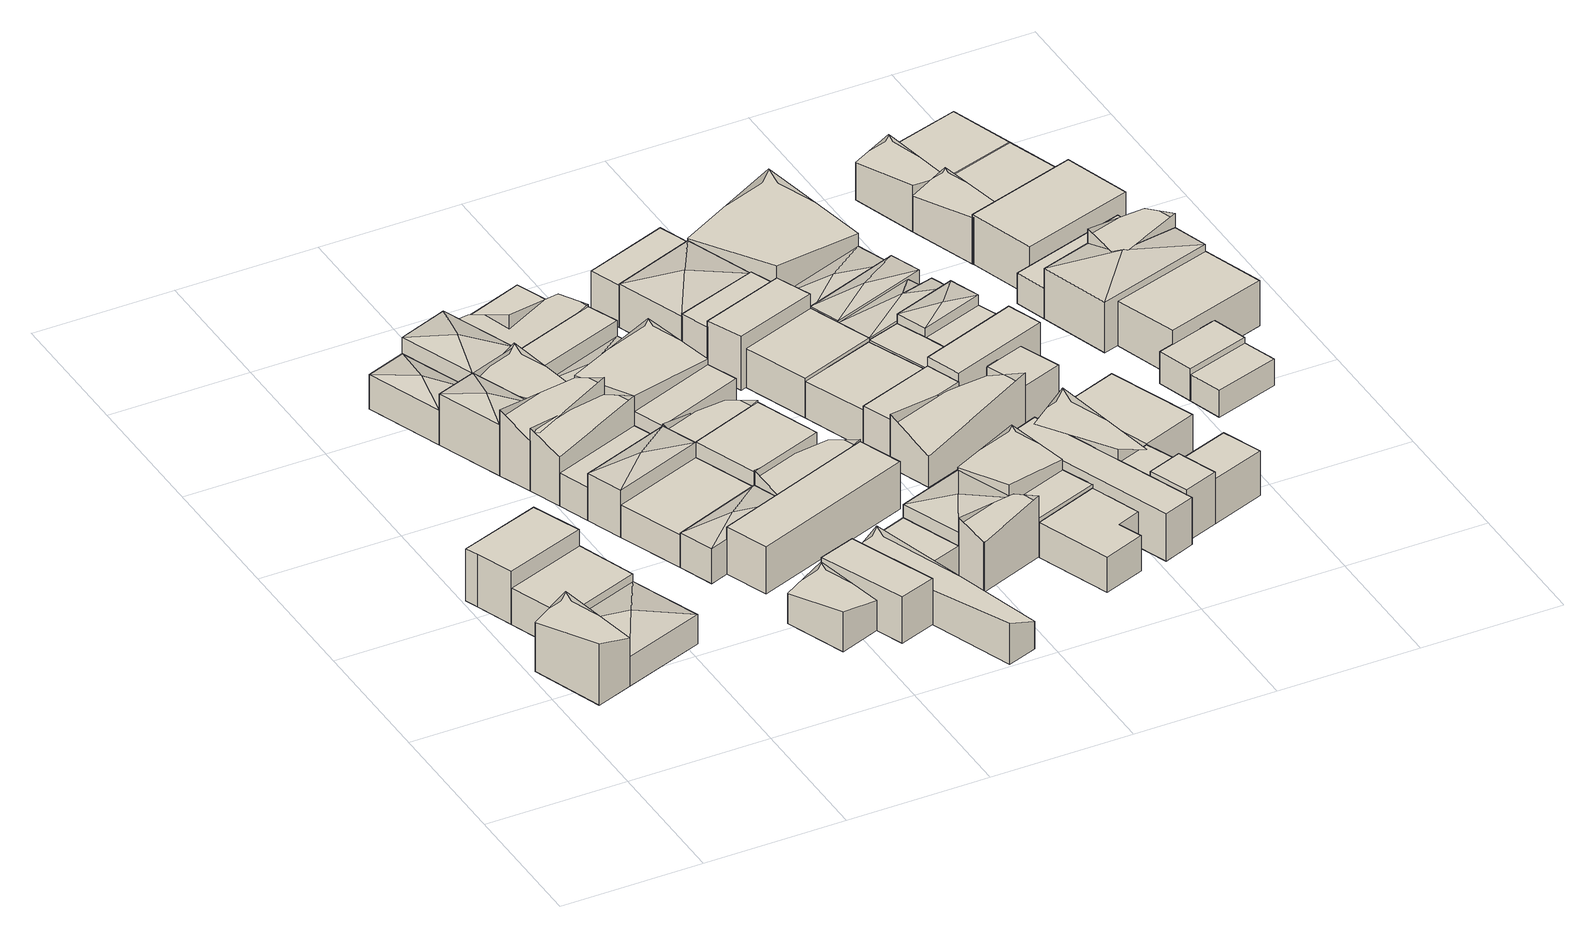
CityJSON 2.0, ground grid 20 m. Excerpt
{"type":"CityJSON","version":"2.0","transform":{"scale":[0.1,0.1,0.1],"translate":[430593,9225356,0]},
"CityObjects":{
"building1":{"type":"Building","attributes":{"Building Type":"Residential","Roof Shape":"gable","Roof Material":"Concrete Glazed Tile","Roof Material Code":1,"Roof Direction":"southwest","Building Height":7.29,"Roof Slope":29.5,"Footprint Area":59.69,"Solar PV Capacity Low":7.47,"Solar PV Capacity High":9.82,"Solar Annual Energy Low":10776,"Solar Annual Energy High":14202,"Suitable PV Area":44.62},"geometry":[{"type":"MultiSurface","lod":"2.2","boundaries":[[[0,1,2,3]],[[3,2,4,5]],[[2,1,6,4]],[[1,0,7,6]],[[0,3,5,7]],[[5,4,6,7]]]}]},
"building2":{"type":"Building","attributes":{"Building Type":"Residential","Roof Shape":"shed","Roof Material":"Concrete Glazed Tile","Roof Material Code":1,"Roof Direction":"southwest","Building Height":7.69,"Roof Slope":17,"Footprint Area":94.49,"Solar PV Capacity Low":11.83,"Solar PV Capacity High":15.54,"Solar Annual Energy Low":17059,"Solar Annual Energy High":22482,"Suitable PV Area":70.63},"geometry":[{"type":"MultiSurface","lod":"2.2","boundaries":[[[8,9,10,11,12]],[[12,11,13,14]],[[11,10,15,13]],[[10,9,16,15]],[[9,8,17,16]],[[8,12,14,17]],[[14,13,15,16,17]]]}]},
"building3":{"type":"Building","attributes":{"Building Type":"Residential","Roof Shape":"flat","Roof Material":"Concrete Glazed Tile","Roof Material Code":1,"Roof Direction":"southwest","Building Height":5.52,"Roof Slope":14.6,"Footprint Area":111.65,"Solar PV Capacity Low":13.98,"Solar PV Capacity High":18.36,"Solar Annual Energy Low":20157,"Solar Annual Energy High":26565,"Suitable PV Area":83.46},"geometry":[{"type":"MultiSurface","lod":"2.2","boundaries":[[[0,18,12,11]],[[11,12,19,20]],[[12,18,21,19]],[[18,0,22,21]],[[0,11,20,22]],[[20,19,21,22]]]}]},
"building4":{"type":"Building","attributes":{"Building Type":"Residential","Roof Shape":"hip","Roof Material":"Asbestos Sheet","Roof Material Code":4,"Roof Direction":"southwest","Building Height":4.42,"Roof Slope":29.5,"Footprint Area":134.21,"Solar PV Capacity Low":16.8,"Solar PV Capacity High":22.07,"Solar Annual Energy Low":24231,"Solar Annual Energy High":31935,"Suitable PV Area":100.32},"geometry":[{"type":"MultiSurface","lod":"2.2","boundaries":[[[18,0,3,23]],[[23,3,24,25]],[[3,0,26,24]],[[0,18,27,26]],[[18,23,25,27]],[[25,24,28]],[[24,26,28]],[[26,27,28]],[[27,25,28]]]}]},
"building5":{"type":"Building","attributes":{"Building Type":"Residential","Roof Shape":"hip","Roof Material":"Concrete Glazed Tile","Roof Material Code":1,"Roof Direction":"southwest","Building Height":5.25,"Roof Slope":25.2,"Footprint Area":71.26,"Solar PV Capacity Low":8.92,"Solar PV Capacity High":11.72,"Solar Annual Energy Low":12865,"Solar Annual Energy High":16956,"Suitable PV Area":53.27},"geometry":[{"type":"MultiSurface","lod":"2.2","boundaries":[[[29,30,31,32]],[[32,31,33,34]],[[31,30,35,33]],[[30,29,36,35]],[[29,32,34,36]],[[34,33,37]],[[33,35,37]],[[35,36,37]],[[36,34,37]]]}]},
"building6":{"type":"Building","attributes":{"Building Type":"Residential","Roof Shape":"hip","Roof Material":"Concrete Glazed Tile","Roof Material Code":1,"Roof Direction":"southwest","Building Height":7.68,"Roof Slope":29.9,"Footprint Area":61.1,"Solar PV Capacity Low":7.65,"Solar PV Capacity High":10.05,"Solar Annual Energy Low":11032,"Solar Annual Energy High":14539,"Suitable PV Area":45.67},"geometry":[{"type":"MultiSurface","lod":"2.2","boundaries":[[[29,32,38,39]],[[39,38,40,41]],[[38,32,42,40]],[[32,29,43,42]],[[29,39,41,43]],[[41,40,44]],[[40,42,44]],[[42,43,44]],[[43,41,44]]]}]},
"building7":{"type":"Building","attributes":{"Building Type":"Residential","Roof Shape":"gable","Roof Material":"Concrete Glazed Tile","Roof Material Code":1,"Roof Direction":"southwest","Building Height":4.46,"Roof Slope":28.7,"Footprint Area":56.75,"Solar PV Capacity Low":7.1,"Solar PV Capacity High":9.33,"Solar Annual Energy Low":10245,"Solar Annual Energy High":13502,"Suitable PV Area":42.42},"geometry":[{"type":"MultiSurface","lod":"2.2","boundaries":[[[45,46,47,48]],[[48,47,49,50]],[[47,46,51,49]],[[46,45,52,51]],[[45,48,50,52]],[[50,49,51,52]]]}]},
"building8":{"type":"Building","attributes":{"Building Type":"Residential","Roof Shape":"gable","Roof Material":"Concrete Glazed Tile","Roof Material Code":1,"Roof Direction":"southwest","Building Height":7.54,"Roof Slope":29.2,"Footprint Area":68.73,"Solar PV Capacity Low":8.61,"Solar PV Capacity High":11.3,"Solar Annual Energy Low":12409,"Solar Annual Energy High":16354,"Suitable PV Area":51.38},"geometry":[{"type":"MultiSurface","lod":"2.2","boundaries":[[[53,38,54,55]],[[55,54,56,57]],[[54,38,58,56]],[[38,53,59,58]],[[53,55,57,59]],[[57,56,58,59]]]}]},
"building9":{"type":"Building","attributes":{"Building Type":"Residential","Roof Shape":"gable","Roof Material":"Concrete Glazed Tile","Roof Material Code":1,"Roof Direction":"southwest","Building Height":7.4,"Roof Slope":25.7,"Footprint Area":67.1,"Solar PV Capacity Low":8.4,"Solar PV Capacity High":11.03,"Solar Annual Energy Low":12115,"Solar Annual Energy High":15966,"Suitable PV Area":50.16},"geometry":[{"type":"MultiSurface","lod":"2.2","boundaries":[[[55,54,60,61]],[[61,60,62,63]],[[60,54,64,62]],[[54,55,65,64]],[[55,61,63,65]],[[63,62,64,65]]]}]},
"building10":{"type":"Building","attributes":{"Building Type":"Residential","Roof Shape":"flat","Roof Material":"Concrete Glazed Tile","Roof Material Code":1,"Roof Direction":"southwest","Building Height":4.96,"Roof Slope":13.7,"Footprint Area":64.82,"Solar PV Capacity Low":8.12,"Solar PV Capacity High":10.66,"Solar Annual Energy Low":11704,"Solar Annual Energy High":15424,"Suitable PV Area":48.46},"geometry":[{"type":"MultiSurface","lod":"2.2","boundaries":[[[61,60,66,67]],[[67,66,68,69]],[[66,60,70,68]],[[60,61,71,70]],[[61,67,69,71]],[[69,68,70,71]]]}]},
"building11":{"type":"Building","attributes":{"Building Type":"Residential","Roof Shape":"hip","Roof Material":"Concrete Glazed Tile","Roof Material Code":1,"Roof Direction":"southwest","Building Height":7.13,"Roof Slope":20.9,"Footprint Area":74.97,"Solar PV Capacity Low":9.39,"Solar PV Capacity High":12.33,"Solar Annual Energy Low":13535,"Solar Annual Energy High":17838,"Suitable PV Area":56.04},"geometry":[{"type":"MultiSurface","lod":"2.2","boundaries":[[[67,66,72,73]],[[73,72,74,75]],[[72,66,76,74]],[[66,67,77,76]],[[67,73,75,77]],[[75,74,78]],[[74,76,78]],[[76,77,78]],[[77,75,78]]]}]},
"building12":{"type":"Building","attributes":{"Building Type":"Residential","Roof Shape":"flat","Roof Material":"Concrete Glazed Tile","Roof Material Code":1,"Roof Direction":"southwest","Building Height":4.93,"Roof Slope":13.8,"Footprint Area":134.95,"Solar PV Capacity Low":16.9,"Solar PV Capacity High":22.19,"Solar Annual Energy Low":24365,"Solar Annual Energy High":32111,"Suitable PV Area":100.88},"geometry":[{"type":"MultiSurface","lod":"2.2","boundaries":[[[73,72,79,80]],[[80,79,81,82]],[[79,72,83,81]],[[72,73,84,83]],[[73,80,82,84]],[[82,81,83,84]]]}]},
"building13":{"type":"Building","attributes":{"Building Type":"Residential","Roof Shape":"hip","Roof Material":"Clay Tile Shingle","Roof Material Code":3,"Roof Direction":"southwest","Building Height":7.6,"Roof Slope":29.6,"Footprint Area":89.94,"Solar PV Capacity Low":11.26,"Solar PV Capacity High":14.79,"Solar Annual Energy Low":16238,"Solar Annual Energy High":21400,"Suitable PV Area":67.23},"geometry":[{"type":"MultiSurface","lod":"2.2","boundaries":[[[85,86,29,87]],[[87,29,88,89]],[[29,86,90,88]],[[86,85,91,90]],[[85,87,89,91]],[[89,88,92]],[[88,90,92]],[[90,91,92]],[[91,89,92]]]}]},
"building14":{"type":"Building","attributes":{"Building Type":"Residential","Roof Shape":"hip","Roof Material":"Concrete Glazed Tile","Roof Material Code":1,"Roof Direction":"southwest","Building Height":5.18,"Roof Slope":22.3,"Footprint Area":72.28,"Solar PV Capacity Low":9.05,"Solar PV Capacity High":11.89,"Solar Annual Energy Low":13050,"Solar Annual Energy High":17199,"Suitable PV Area":54.03},"geometry":[{"type":"MultiSurface","lod":"2.2","boundaries":[[[80,79,93,94]],[[94,93,95,96]],[[93,79,97,95]],[[79,80,98,97]],[[80,94,96,98]],[[96,95,99]],[[95,97,99]],[[97,98,99]],[[98,96,99]]]}]},
"building15":{"type":"Building","attributes":{"Building Type":"Residential","Roof Shape":"gable","Roof Material":"Concrete Glazed Tile","Roof Material Code":1,"Roof Direction":"southwest","Building Height":6.05,"Roof Slope":33.9,"Footprint Area":76.53,"Solar PV Capacity Low":9.58,"Solar PV Capacity High":12.59,"Solar Annual Energy Low":13817,"Solar Annual Energy High":18210,"Suitable PV Area":57.21},"geometry":[{"type":"MultiSurface","lod":"2.2","boundaries":[[[87,29,39,53]],[[53,39,100,101]],[[39,29,102,100]],[[29,87,103,102]],[[87,53,101,103]],[[101,100,102,103]]]}]},
"building16":{"type":"Building","attributes":{"Building Type":"Residential","Roof Shape":"shed","Roof Material":"Concrete Glazed Tile","Roof Material Code":1,"Roof Direction":"southwest","Building Height":6.69,"Roof Slope":16.9,"Footprint Area":74.21,"Solar PV Capacity Low":9.29,"Solar PV Capacity High":12.2,"Solar Annual Energy Low":13398,"Solar Annual Energy High":17658,"Suitable PV Area":55.47},"geometry":[{"type":"MultiSurface","lod":"2.2","boundaries":[[[104,45,105,106]],[[106,105,107,108]],[[105,45,109,107]],[[45,104,110,109]],[[104,106,108,110]],[[108,107,109,110]]]}]},
"building17":{"type":"Building","attributes":{"Building Type":"Residential","Roof Shape":"flat","Roof Material":"Clay Tile Shingle","Roof Material Code":3,"Roof Direction":"southwest","Building Height":7.12,"Roof Slope":8.7,"Footprint Area":162.16,"Solar PV Capacity Low":20.3,"Solar PV Capacity High":26.67,"Solar Annual Energy Low":29276,"Solar Annual Energy High":38584,"Suitable PV Area":121.21},"geometry":[{"type":"MultiSurface","lod":"2.2","boundaries":[[[111,112,113,114]],[[114,113,115,116]],[[113,112,117,115]],[[112,111,118,117]],[[111,114,116,118]],[[116,115,117,118]]]}]},
"building18":{"type":"Building","attributes":{"Building Type":"Residential","Roof Shape":"gable","Roof Material":"Concrete Glazed Tile","Roof Material Code":1,"Roof Direction":"southwest","Building Height":4.06,"Roof Slope":28.3,"Footprint Area":120.98,"Solar PV Capacity Low":15.15,"Solar PV Capacity High":19.9,"Solar Annual Energy Low":21842,"Solar Annual Energy High":28787,"Suitable PV Area":90.43},"geometry":[{"type":"MultiSurface","lod":"2.2","boundaries":[[[104,119,120,121]],[[121,120,122,123]],[[120,119,124,122]],[[119,104,125,124]],[[104,121,123,125]],[[123,122,124,125]]]}]},
"building19":{"type":"Building","attributes":{"Building Type":"Residential","Roof Shape":"gable","Roof Material":"Concrete Glazed Tile","Roof Material Code":1,"Roof Direction":"southwest","Building Height":4.6,"Roof Slope":28.4,"Footprint Area":99.85,"Solar PV Capacity Low":12.5,"Solar PV Capacity High":16.42,"Solar Annual Energy Low":18027,"Solar Annual Energy High":23758,"Suitable PV Area":74.64},"geometry":[{"type":"MultiSurface","lod":"2.2","boundaries":[[[126,127,128,129,85,87]],[[87,85,130,131]],[[85,129,132,130]],[[129,128,133,132]],[[128,127,134,133]],[[127,126,135,134]],[[126,87,131,135]],[[131,130,132,133,134,135]]]}]},
"building20":{"type":"Building","attributes":{"Building Type":"Residential","Roof Shape":"shed","Roof Material":"Concrete Glazed Tile","Roof Material Code":1,"Roof Direction":"southwest","Building Height":6.59,"Roof Slope":12.6,"Footprint Area":65.54,"Solar PV Capacity Low":8.21,"Solar PV Capacity High":10.78,"Solar Annual Energy Low":11833,"Solar Annual Energy High":15595,"Suitable PV Area":48.99},"geometry":[{"type":"MultiSurface","lod":"2.2","boundaries":[[[126,87,136,137]],[[137,136,138,139]],[[136,87,140,138]],[[87,126,141,140]],[[126,137,139,141]],[[139,138,140,141]]]}]},
"building21":{"type":"Building","attributes":{"Building Type":"Residential","Roof Shape":"hip","Roof Material":"Concrete Glazed Tile","Roof Material Code":1,"Roof Direction":"southwest","Building Height":4.41,"Roof Slope":29.6,"Footprint Area":71.2,"Solar PV Capacity Low":8.91,"Solar PV Capacity High":11.71,"Solar Annual Energy Low":12854,"Solar Annual Energy High":16941,"Suitable PV Area":53.22},"geometry":[{"type":"MultiSurface","lod":"2.2","boundaries":[[[137,136,53,142]],[[142,53,143,144]],[[53,136,145,143]],[[136,137,146,145]],[[137,142,144,146]],[[144,143,147]],[[143,145,147]],[[145,146,147]],[[146,144,147]]]}]},
"building22":{"type":"Building","attributes":{"Building Type":"Residential","Roof Shape":"gable","Roof Material":"Concrete Glazed Tile","Roof Material Code":1,"Roof Direction":"southwest","Building Height":4.9,"Roof Slope":33.9,"Footprint Area":62.83,"Solar PV Capacity Low":7.87,"Solar PV Capacity High":10.33,"Solar Annual Energy Low":11344,"Solar Annual Energy High":14951,"Suitable PV Area":46.97},"geometry":[{"type":"MultiSurface","lod":"2.2","boundaries":[[[148,67,73,149]],[[149,73,84,150]],[[73,67,151,84]],[[67,148,152,151]],[[148,149,150,152]],[[150,84,151,152]]]}]},
"building23":{"type":"Building","attributes":{"Building Type":"Residential","Roof Shape":"gable","Roof Material":"Concrete Glazed Tile","Roof Material Code":1,"Roof Direction":"southwest","Building Height":7.92,"Roof Slope":28.4,"Footprint Area":135.23,"Solar PV Capacity Low":16.93,"Solar PV Capacity High":22.24,"Solar Annual Energy Low":24416,"Solar Annual Energy High":32178,"Suitable PV Area":101.09},"geometry":[{"type":"MultiSurface","lod":"2.2","boundaries":[[[142,53,61,153]],[[153,61,63,154]],[[61,53,155,63]],[[53,142,156,155]],[[142,153,154,156]],[[154,63,155,156]]]}]},
"building24":{"type":"Building","attributes":{"Building Type":"Residential","Roof Shape":"flat","Roof Material":"Concrete Glazed Tile","Roof Material Code":1,"Roof Direction":"southwest","Building Height":7.22,"Roof Slope":10.8,"Footprint Area":113.14,"Solar PV Capacity Low":14.17,"Solar PV Capacity High":18.61,"Solar Annual Energy Low":20426,"Solar Annual Energy High":26920,"Suitable PV Area":84.57},"geometry":[{"type":"MultiSurface","lod":"2.2","boundaries":[[[149,73,80,157]],[[157,80,158,159]],[[80,73,160,158]],[[73,149,161,160]],[[149,157,159,161]],[[159,158,160,161]]]}]},
"building25":{"type":"Building","attributes":{"Building Type":"Residential","Roof Shape":"flat","Roof Material":"Concrete Glazed Tile","Roof Material Code":1,"Roof Direction":"southwest","Building Height":7.12,"Roof Slope":5.4,"Footprint Area":64.36,"Solar PV Capacity Low":8.06,"Solar PV Capacity High":10.58,"Solar Annual Energy Low":11620,"Solar Annual Energy High":15314,"Suitable PV Area":48.11},"geometry":[{"type":"MultiSurface","lod":"2.2","boundaries":[[[153,61,67,162]],[[162,67,77,163]],[[67,61,164,77]],[[61,153,165,164]],[[153,162,163,165]],[[163,77,164,165]]]}]},
"building26":{"type":"Building","attributes":{"Building Type":"Residential","Roof Shape":"flat","Roof Material":"Concrete Glazed Tile","Roof Material Code":1,"Roof Direction":"southwest","Building Height":4.39,"Roof Slope":11.3,"Footprint Area":60.79,"Solar PV Capacity Low":7.61,"Solar PV Capacity High":10,"Solar Annual Energy Low":10975,"Solar Annual Energy High":14464,"Suitable PV Area":45.44},"geometry":[{"type":"MultiSurface","lod":"2.2","boundaries":[[[166,129,128,127]],[[127,128,167,168]],[[128,129,169,167]],[[129,166,170,169]],[[166,127,168,170]],[[168,167,169,170]]]}]},
"building27":{"type":"Building","attributes":{"Building Type":"Residential","Roof Shape":"flat","Roof Material":"Concrete Glazed Tile","Roof Material Code":1,"Roof Direction":"southwest","Building Height":4.86,"Roof Slope":8.9,"Footprint Area":45.11,"Solar PV Capacity Low":5.65,"Solar PV Capacity High":7.42,"Solar Annual Energy Low":8143,"Solar Annual Energy High":10732,"Suitable PV Area":33.72},"geometry":[{"type":"MultiSurface","lod":"2.2","boundaries":[[[171,121,172,173]],[[173,172,174,175]],[[172,121,176,174]],[[121,171,177,176]],[[171,173,175,177]],[[175,174,176,177]]]}]},
"building28":{"type":"Building","attributes":{"Building Type":"Residential","Roof Shape":"gable","Roof Material":"Concrete Glazed Tile","Roof Material Code":1,"Roof Direction":"southwest","Building Height":4.93,"Roof Slope":29.5,"Footprint Area":71.83,"Solar PV Capacity Low":8.99,"Solar PV Capacity High":11.81,"Solar Annual Energy Low":12969,"Solar Annual Energy High":17092,"Suitable PV Area":53.69},"geometry":[{"type":"MultiSurface","lod":"2.2","boundaries":[[[178,80,94,111]],[[111,94,179,180]],[[94,80,181,179]],[[80,178,182,181]],[[178,111,180,182]],[[180,179,181,182]]]}]},
"building29":{"type":"Building","attributes":{"Building Type":"Residential","Roof Shape":"hip","Roof Material":"Concrete Glazed Tile","Roof Material Code":1,"Roof Direction":"southwest","Building Height":6.94,"Roof Slope":24.4,"Footprint Area":92.71,"Solar PV Capacity Low":11.61,"Solar PV Capacity High":15.25,"Solar Annual Energy Low":16739,"Solar Annual Energy High":22061,"Suitable PV Area":69.3},"geometry":[{"type":"MultiSurface","lod":"2.2","boundaries":[[[183,171,173,184]],[[184,173,185,186]],[[173,171,187,185]],[[171,183,188,187]],[[183,184,186,188]],[[186,185,189]],[[185,187,189]],[[187,188,189]],[[188,186,189]]]}]},
"building30":{"type":"Building","attributes":{"Building Type":"Residential","Roof Shape":"gable","Roof Material":"Concrete Glazed Tile","Roof Material Code":1,"Roof Direction":"southwest","Building Height":7.49,"Roof Slope":27.7,"Footprint Area":43.3,"Solar PV Capacity Low":5.42,"Solar PV Capacity High":7.12,"Solar Annual Energy Low":7817,"Solar Annual Energy High":10302,"Suitable PV Area":32.37},"geometry":[{"type":"MultiSurface","lod":"2.2","boundaries":[[[190,184,173,191,192]],[[192,191,193,194]],[[191,173,195,193]],[[173,184,196,195]],[[184,190,197,196]],[[190,192,194,197]],[[194,193,195,196,197]]]}]},
"building31":{"type":"Building","attributes":{"Building Type":"Residential","Roof Shape":"flat","Roof Material":"Concrete Glazed Tile","Roof Material Code":1,"Roof Direction":"southwest","Building Height":6.25,"Roof Slope":14.1,"Footprint Area":58.78,"Solar PV Capacity Low":7.36,"Solar PV Capacity High":9.67,"Solar Annual Energy Low":10613,"Solar Annual Energy High":13987,"Suitable PV Area":43.94},"geometry":[{"type":"MultiSurface","lod":"2.2","boundaries":[[[198,199,200,201]],[[201,200,202,203]],[[200,199,204,202]],[[199,198,205,204]],[[198,201,203,205]],[[203,202,204,205]]]}]},
"building32":{"type":"Building","attributes":{"Building Type":"Residential","Roof Shape":"gable","Roof Material":"Concrete Glazed Tile","Roof Material Code":1,"Roof Direction":"southwest","Building Height":7.31,"Roof Slope":26.7,"Footprint Area":83.45,"Solar PV Capacity Low":10.45,"Solar PV Capacity High":13.72,"Solar Annual Energy Low":15066,"Solar Annual Energy High":19856,"Suitable PV Area":62.38},"geometry":[{"type":"MultiSurface","lod":"2.2","boundaries":[[[206,207,208,209]],[[209,208,210,211]],[[208,207,212,210]],[[207,206,213,212]],[[206,209,211,213]],[[211,210,212,213]]]}]},
"building33":{"type":"Building","attributes":{"Building Type":"Residential","Roof Shape":"hip","Roof Material":"Concrete Glazed Tile","Roof Material Code":1,"Roof Direction":"southwest","Building Height":6.45,"Roof Slope":27.9,"Footprint Area":133.05,"Solar PV Capacity Low":16.66,"Solar PV Capacity High":21.88,"Solar Annual Energy Low":24021,"Solar Annual Energy High":31658,"Suitable PV Area":99.45},"geometry":[{"type":"MultiSurface","lod":"2.2","boundaries":[[[201,200,214,215]],[[215,214,216,217]],[[214,200,218,216]],[[200,201,219,218]],[[201,215,217,219]],[[217,216,220]],[[216,218,220]],[[218,219,220]],[[219,217,220]]]}]},
"building34":{"type":"Building","attributes":{"Building Type":"Residential","Roof Shape":"flat","Roof Material":"Concrete Glazed Tile","Roof Material Code":1,"Roof Direction":"southwest","Building Height":5.34,"Roof Slope":8.6,"Footprint Area":98.72,"Solar PV Capacity Low":12.36,"Solar PV Capacity High":16.23,"Solar Annual Energy Low":17824,"Solar Annual Energy High":23490,"Suitable PV Area":73.79},"geometry":[{"type":"MultiSurface","lod":"2.2","boundaries":[[[221,222,223,224,225,226]],[[226,225,227,228]],[[225,224,229,227]],[[224,223,230,229]],[[223,222,231,230]],[[222,221,232,231]],[[221,226,228,232]],[[228,227,229,230,231,232]]]}]},
"building35":{"type":"Building","attributes":{"Building Type":"Residential","Roof Shape":"flat","Roof Material":"Concrete Glazed Tile","Roof Material Code":1,"Roof Direction":"southwest","Building Height":5.76,"Roof Slope":9.4,"Footprint Area":48.06,"Solar PV Capacity Low":6.02,"Solar PV Capacity High":7.9,"Solar Annual Energy Low":8677,"Solar Annual Energy High":11436,"Suitable PV Area":35.93},"geometry":[{"type":"MultiSurface","lod":"2.2","boundaries":[[[223,209,208,184,190]],[[190,184,233,234]],[[184,208,235,233]],[[208,209,236,235]],[[209,223,237,236]],[[223,190,234,237]],[[234,233,235,236,237]]]}]},
"building36":{"type":"Building","attributes":{"Building Type":"Residential","Roof Shape":"shed","Roof Material":"Concrete Glazed Tile","Roof Material Code":1,"Roof Direction":"southwest","Building Height":6.73,"Roof Slope":18.1,"Footprint Area":54.78,"Solar PV Capacity Low":6.86,"Solar PV Capacity High":9.01,"Solar Annual Energy Low":9890,"Solar Annual Energy High":13035,"Suitable PV Area":40.95},"geometry":[{"type":"MultiSurface","lod":"2.2","boundaries":[[[215,214,238,239]],[[239,238,240,241]],[[238,214,242,240]],[[214,215,243,242]],[[215,239,241,243]],[[241,240,242,243]]]}]},
"building37":{"type":"Building","attributes":{"Building Type":"Residential","Roof Shape":"shed","Roof Material":"Concrete Glazed Tile","Roof Material Code":1,"Roof Direction":"southwest","Building Height":7.8,"Roof Slope":16.9,"Footprint Area":71.76,"Solar PV Capacity Low":8.98,"Solar PV Capacity High":11.8,"Solar Annual Energy Low":12955,"Solar Annual Energy High":17074,"Suitable PV Area":53.64},"geometry":[{"type":"MultiSurface","lod":"2.2","boundaries":[[[244,238,245,246]],[[246,245,247,248]],[[245,238,249,247]],[[238,244,250,249]],[[244,246,248,250]],[[248,247,249,250]]]}]},
"building38":{"type":"Building","attributes":{"Building Type":"Residential","Roof Shape":"flat","Roof Material":"Concrete Glazed Tile","Roof Material Code":1,"Roof Direction":"southwest","Building Height":5.9,"Roof Slope":8.8,"Footprint Area":114.81,"Solar PV Capacity Low":14.37,"Solar PV Capacity High":18.88,"Solar Annual Energy Low":20728,"Solar Annual Energy High":27318,"Suitable PV Area":85.82},"geometry":[{"type":"MultiSurface","lod":"2.2","boundaries":[[[251,252,253,246]],[[246,253,254,255]],[[253,252,256,254]],[[252,251,257,256]],[[251,246,255,257]],[[255,254,256,257]]]}]},
"building39":{"type":"Building","attributes":{"Building Type":"Residential","Roof Shape":"shed","Roof Material":"Concrete Glazed Tile","Roof Material Code":1,"Roof Direction":"southwest","Building Height":5.39,"Roof Slope":13,"Footprint Area":114.35,"Solar PV Capacity Low":14.32,"Solar PV Capacity High":18.81,"Solar Annual Energy Low":20646,"Solar Annual Energy High":27210,"Suitable PV Area":85.48},"geometry":[{"type":"MultiSurface","lod":"2.2","boundaries":[[[258,252,259,260]],[[260,259,261,262]],[[259,252,263,261]],[[252,258,264,263]],[[258,260,262,264]],[[262,261,263,264]]]}]},
"building40":{"type":"Building","attributes":{"Building Type":"Residential","Roof Shape":"flat","Roof Material":"Concrete Glazed Tile","Roof Material Code":1,"Roof Direction":"southwest","Building Height":6.28,"Roof Slope":11.4,"Footprint Area":61.37,"Solar PV Capacity Low":7.68,"Solar PV Capacity High":10.09,"Solar Annual Energy Low":11081,"Solar Annual Energy High":14603,"Suitable PV Area":45.88},"geometry":[{"type":"MultiSurface","lod":"2.2","boundaries":[[[265,266,260,259]],[[259,260,267,268]],[[260,266,269,267]],[[266,265,270,269]],[[265,259,268,270]],[[268,267,269,270]]]}]},
"building41":{"type":"Building","attributes":{"Building Type":"Residential","Roof Shape":"gable","Roof Material":"Concrete Glazed Tile","Roof Material Code":1,"Roof Direction":"southwest","Building Height":4.57,"Roof Slope":32.1,"Footprint Area":114.21,"Solar PV Capacity Low":14.3,"Solar PV Capacity High":18.78,"Solar Annual Energy Low":20620,"Solar Annual Energy High":27176,"Suitable PV Area":85.37},"geometry":[{"type":"MultiSurface","lod":"2.2","boundaries":[[[271,266,272,273,274]],[[274,273,275,276]],[[273,272,277,275]],[[272,266,278,277]],[[266,271,279,278]],[[271,274,276,279]],[[276,275,277,278,279]]]}]},
"building42":{"type":"Building","attributes":{"Building Type":"Residential","Roof Shape":"flat","Roof Material":"Concrete Glazed Tile","Roof Material Code":1,"Roof Direction":"southwest","Building Height":7.12,"Roof Slope":5.3,"Footprint Area":124.03,"Solar PV Capacity Low":15.53,"Solar PV Capacity High":20.4,"Solar Annual Energy Low":22393,"Solar Annual Energy High":29512,"Suitable PV Area":92.71},"geometry":[{"type":"MultiSurface","lod":"2.2","boundaries":[[[280,281,282,283]],[[283,282,284,285]],[[282,281,286,284]],[[281,280,287,286]],[[280,283,285,287]],[[285,284,286,287]]]}]},
"building43":{"type":"Building","attributes":{"Building Type":"Residential","Roof Shape":"shed","Roof Material":"Concrete Glazed Tile","Roof Material Code":1,"Roof Direction":"southwest","Building Height":5.55,"Roof Slope":14.8,"Footprint Area":50.39,"Solar PV Capacity Low":6.31,"Solar PV Capacity High":8.29,"Solar Annual Energy Low":9098,"Solar Annual Energy High":11991,"Suitable PV Area":37.67},"geometry":[{"type":"MultiSurface","lod":"2.2","boundaries":[[[288,289,290,253,260]],[[260,253,291,292]],[[253,290,293,291]],[[290,289,294,293]],[[289,288,295,294]],[[288,260,292,295]],[[292,291,293,294,295]]]}]},
"building44":{"type":"Building","attributes":{"Building Type":"Residential","Roof Shape":"gable","Roof Material":"Concrete Glazed Tile","Roof Material Code":1,"Roof Direction":"southwest","Building Height":5.99,"Roof Slope":31.7,"Footprint Area":72.78,"Solar PV Capacity Low":9.11,"Solar PV Capacity High":11.97,"Solar Annual Energy Low":13140,"Solar Annual Energy High":17317,"Suitable PV Area":54.4},"geometry":[{"type":"MultiSurface","lod":"2.2","boundaries":[[[296,297,298,299]],[[299,298,300,301]],[[298,297,302,300]],[[297,296,303,302]],[[296,299,301,303]],[[301,300,302,303]]]}]},
"building45":{"type":"Building","attributes":{"Building Type":"Residential","Roof Shape":"shed","Roof Material":"Concrete Glazed Tile","Roof Material Code":1,"Roof Direction":"southwest","Building Height":6.66,"Roof Slope":13.7,"Footprint Area":27.7,"Solar PV Capacity Low":3.47,"Solar PV Capacity High":4.55,"Solar Annual Energy Low":5000,"Solar Annual Energy High":6590,"Suitable PV Area":20.7},"geometry":[{"type":"MultiSurface","lod":"2.2","boundaries":[[[304,305,299,298]],[[298,299,306,307]],[[299,305,308,306]],[[305,304,309,308]],[[304,298,307,309]],[[307,306,308,309]]]}]},
"building46":{"type":"Building","attributes":{"Building Type":"Residential","Roof Shape":"flat","Roof Material":"Concrete Glazed Tile","Roof Material Code":1,"Roof Direction":"southwest","Building Height":7.78,"Roof Slope":7.5,"Footprint Area":31.36,"Solar PV Capacity Low":3.93,"Solar PV Capacity High":5.16,"Solar Annual Energy Low":5663,"Solar Annual Energy High":7463,"Suitable PV Area":23.45},"geometry":[{"type":"MultiSurface","lod":"2.2","boundaries":[[[305,304,310,311]],[[311,310,312,313]],[[310,304,314,312]],[[304,305,315,314]],[[305,311,313,315]],[[313,312,314,315]]]}]},
"building47":{"type":"Building","attributes":{"Building Type":"Residential","Roof Shape":"gable","Roof Material":"Concrete Glazed Tile","Roof Material Code":1,"Roof Direction":"southwest","Building Height":6.83,"Roof Slope":31,"Footprint Area":219.86,"Solar PV Capacity Low":27.53,"Solar PV Capacity High":36.16,"Solar Annual Energy Low":39695,"Solar Annual Energy High":52315,"Suitable PV Area":164.35},"geometry":[{"type":"MultiSurface","lod":"2.2","boundaries":[[[316,201,244,317]],[[317,244,318,319]],[[244,201,320,318]],[[201,316,321,320]],[[316,317,319,321]],[[319,318,320,321]]]}]},
"building48":{"type":"Building","attributes":{"Building Type":"Residential","Roof Shape":"hip","Roof Material":"Concrete Glazed Tile","Roof Material Code":1,"Roof Direction":"southwest","Building Height":4.9,"Roof Slope":27.8,"Footprint Area":83.94,"Solar PV Capacity Low":10.51,"Solar PV Capacity High":13.8,"Solar Annual Energy Low":15154,"Solar Annual Energy High":19972,"Suitable PV Area":62.74},"geometry":[{"type":"MultiSurface","lod":"2.2","boundaries":[[[317,244,246,322]],[[322,246,323,324]],[[246,244,325,323]],[[244,317,326,325]],[[317,322,324,326]],[[324,323,327]],[[323,325,327]],[[325,326,327]],[[326,324,327]]]}]},
"building49":{"type":"Building","attributes":{"Building Type":"Residential","Roof Shape":"hip","Roof Material":"Concrete Glazed Tile","Roof Material Code":1,"Roof Direction":"southwest","Building Height":6.13,"Roof Slope":23.1,"Footprint Area":68.55,"Solar PV Capacity Low":8.58,"Solar PV Capacity High":11.27,"Solar Annual Energy Low":12377,"Solar Annual Energy High":16311,"Suitable PV Area":51.24},"geometry":[{"type":"MultiSurface","lod":"2.2","boundaries":[[[322,246,328,329]],[[329,328,330,331]],[[328,246,332,330]],[[246,322,333,332]],[[322,329,331,333]],[[331,330,334]],[[330,332,334]],[[332,333,334]],[[333,331,334]]]}]},
"building50":{"type":"Building","attributes":{"Building Type":"Residential","Roof Shape":"hip","Roof Material":"Concrete Glazed Tile","Roof Material Code":1,"Roof Direction":"southwest","Building Height":5.79,"Roof Slope":22.9,"Footprint Area":72.28,"Solar PV Capacity Low":9.05,"Solar PV Capacity High":11.89,"Solar Annual Energy Low":13050,"Solar Annual Energy High":17199,"Suitable PV Area":54.03},"geometry":[{"type":"MultiSurface","lod":"2.2","boundaries":[[[335,336,337,328,253,338]],[[338,253,339,340]],[[253,328,341,339]],[[328,337,342,341]],[[337,336,343,342]],[[336,335,344,343]],[[335,338,340,344]],[[340,339,345]],[[339,341,345]],[[341,342,345]],[[342,343,345]],[[343,344,345]],[[344,340,345]]]}]},
"building51":{"type":"Building","attributes":{"Building Type":"Residential","Roof Shape":"flat","Roof Material":"Concrete Glazed Tile","Roof Material Code":1,"Roof Direction":"southwest","Building Height":7.6,"Roof Slope":13,"Footprint Area":77.78,"Solar PV Capacity Low":9.74,"Solar PV Capacity High":12.79,"Solar Annual Energy Low":14043,"Solar Annual Energy High":18508,"Suitable PV Area":58.14},"geometry":[{"type":"MultiSurface","lod":"2.2","boundaries":[[[346,260,266,347]],[[347,266,348,349]],[[266,260,350,348]],[[260,346,351,350]],[[346,347,349,351]],[[349,348,350,351]]]}]},
"building52":{"type":"Building","attributes":{"Building Type":"Residential","Roof Shape":"shed","Roof Material":"Concrete Glazed Tile","Roof Material Code":1,"Roof Direction":"southwest","Building Height":5.92,"Roof Slope":12.1,"Footprint Area":39.62,"Solar PV Capacity Low":4.96,"Solar PV Capacity High":6.52,"Solar Annual Energy Low":7153,"Solar Annual Energy High":9427,"Suitable PV Area":29.61},"geometry":[{"type":"MultiSurface","lod":"2.2","boundaries":[[[352,271,274,353]],[[353,274,354,355]],[[274,271,356,354]],[[271,352,357,356]],[[352,353,355,357]],[[355,354,356,357]]]}]},
"building53":{"type":"Building","attributes":{"Building Type":"Residential","Roof Shape":"hip","Roof Material":"Concrete Glazed Tile","Roof Material Code":1,"Roof Direction":"southwest","Building Height":6.87,"Roof Slope":23.9,"Footprint Area":45.48,"Solar PV Capacity Low":5.69,"Solar PV Capacity High":7.48,"Solar Annual Energy Low":8212,"Solar Annual Energy High":10823,"Suitable PV Area":34},"geometry":[{"type":"MultiSurface","lod":"2.2","boundaries":[[[289,358,359,290]],[[290,359,360,361]],[[359,358,362,360]],[[358,289,363,362]],[[289,290,361,363]],[[361,360,364]],[[360,362,364]],[[362,363,364]],[[363,361,364]]]}]},
"building54":{"type":"Building","attributes":{"Building Type":"Residential","Roof Shape":"shed","Roof Material":"Concrete Glazed Tile","Roof Material Code":1,"Roof Direction":"southwest","Building Height":5.38,"Roof Slope":18.8,"Footprint Area":49.87,"Solar PV Capacity Low":6.24,"Solar PV Capacity High":8.2,"Solar Annual Energy Low":9003,"Solar Annual Energy High":11865,"Suitable PV Area":37.27},"geometry":[{"type":"MultiSurface","lod":"2.2","boundaries":[[[358,289,288,346]],[[346,288,295,365]],[[288,289,366,295]],[[289,358,367,366]],[[358,346,365,367]],[[365,295,366,367]]]}]},
"building55":{"type":"Building","attributes":{"Building Type":"Residential","Roof Shape":"flat","Roof Material":"Concrete Glazed Tile","Roof Material Code":1,"Roof Direction":"southwest","Building Height":6.8,"Roof Slope":11.7,"Footprint Area":113.29,"Solar PV Capacity Low":14.19,"Solar PV Capacity High":18.63,"Solar Annual Energy Low":20454,"Solar Annual Energy High":26957,"Suitable PV Area":84.69},"geometry":[{"type":"MultiSurface","lod":"2.2","boundaries":[[[368,369,299,370]],[[370,299,371,372]],[[299,369,373,371]],[[369,368,374,373]],[[368,370,372,374]],[[372,371,373,374]]]}]},
"building56":{"type":"Building","attributes":{"Building Type":"Residential","Roof Shape":"shed","Roof Material":"Concrete Glazed Tile","Roof Material Code":1,"Roof Direction":"southwest","Building Height":6.57,"Roof Slope":17.3,"Footprint Area":50.06,"Solar PV Capacity Low":6.27,"Solar PV Capacity High":8.23,"Solar Annual Energy Low":9039,"Solar Annual Energy High":11913,"Suitable PV Area":37.42},"geometry":[{"type":"MultiSurface","lod":"2.2","boundaries":[[[311,375,376,305]],[[305,376,377,378]],[[376,375,379,377]],[[375,311,380,379]],[[311,305,378,380]],[[378,377,379,380]]]}]},
"building57":{"type":"Building","attributes":{"Building Type":"Residential","Roof Shape":"gable","Roof Material":"Concrete Glazed Tile","Roof Material Code":1,"Roof Direction":"southwest","Building Height":5.58,"Roof Slope":28.1,"Footprint Area":56.02,"Solar PV Capacity Low":7.01,"Solar PV Capacity High":9.21,"Solar Annual Energy Low":10113,"Solar Annual Energy High":13329,"Suitable PV Area":41.87},"geometry":[{"type":"MultiSurface","lod":"2.2","boundaries":[[[381,382,383,384]],[[384,383,385,386]],[[383,382,387,385]],[[382,381,388,387]],[[381,384,386,388]],[[386,385,387,388]]]}]},
"building58":{"type":"Building","attributes":{"Building Type":"Residential","Roof Shape":"gable","Roof Material":"Concrete Glazed Tile","Roof Material Code":1,"Roof Direction":"southwest","Building Height":5.42,"Roof Slope":27.2,"Footprint Area":57.45,"Solar PV Capacity Low":7.19,"Solar PV Capacity High":9.45,"Solar Annual Energy Low":10372,"Solar Annual Energy High":13670,"Suitable PV Area":42.94},"geometry":[{"type":"MultiSurface","lod":"2.2","boundaries":[[[383,382,389,390,391,392]],[[392,391,393,394]],[[391,390,395,393]],[[390,389,396,395]],[[389,382,397,396]],[[382,383,398,397]],[[383,392,394,398]],[[394,393,395,396,397,398]]]}]},
"building59":{"type":"Building","attributes":{"Building Type":"Residential","Roof Shape":"flat","Roof Material":"Concrete Glazed Tile","Roof Material Code":1,"Roof Direction":"southwest","Building Height":4.82,"Roof Slope":12.5,"Footprint Area":51.59,"Solar PV Capacity Low":6.46,"Solar PV Capacity High":8.48,"Solar Annual Energy Low":9314,"Solar Annual Energy High":12276,"Suitable PV Area":38.56},"geometry":[{"type":"MultiSurface","lod":"2.2","boundaries":[[[399,400,401,402,403]],[[403,402,404,405]],[[402,401,406,404]],[[401,400,407,406]],[[400,399,408,407]],[[399,403,405,408]],[[405,404,406,407,408]]]}]},
"building60":{"type":"Building","attributes":{"Building Type":"Residential","Roof Shape":"flat","Roof Material":"Concrete Glazed Tile","Roof Material Code":1,"Roof Direction":"southwest","Building Height":4.03,"Roof Slope":5.6,"Footprint Area":48.39,"Solar PV Capacity Low":6.06,"Solar PV Capacity High":7.96,"Solar Annual Energy Low":8736,"Solar Annual Energy High":11514,"Suitable PV Area":36.17},"geometry":[{"type":"MultiSurface","lod":"2.2","boundaries":[[[399,403,409,410]],[[410,409,411,412]],[[409,403,413,411]],[[403,399,414,413]],[[399,410,412,414]],[[412,411,413,414]]]}]},
"building61":{"type":"Building","attributes":{"Building Type":"Residential","Roof Shape":"hip","Roof Material":"Concrete Glazed Tile","Roof Material Code":1,"Roof Direction":"southwest","Building Height":7.62,"Roof Slope":28.4,"Footprint Area":132.58,"Solar PV Capacity Low":16.6,"Solar PV Capacity High":21.8,"Solar Annual Energy Low":23937,"Solar Annual Energy High":31547,"Suitable PV Area":99.1},"geometry":[{"type":"MultiSurface","lod":"2.2","boundaries":[[[415,416,417,418,419,420]],[[420,419,421,422]],[[419,418,423,421]],[[418,417,424,423]],[[417,416,425,424]],[[416,415,426,425]],[[415,420,422,426]],[[422,421,427]],[[421,423,427]],[[423,424,427]],[[424,425,427]],[[425,426,427]],[[426,422,427]]]}]},
"building62":{"type":"Building","attributes":{"Building Type":"Residential","Roof Shape":"flat","Roof Material":"Concrete Glazed Tile","Roof Material Code":1,"Roof Direction":"southwest","Building Height":4.56,"Roof Slope":9.1,"Footprint Area":83.83,"Solar PV Capacity Low":10.5,"Solar PV Capacity High":13.79,"Solar Annual Energy Low":15134,"Solar Annual Energy High":19946,"Suitable PV Area":62.66},"geometry":[{"type":"MultiSurface","lod":"2.2","boundaries":[[[428,429,418,430]],[[430,418,431,432]],[[418,429,433,431]],[[429,428,434,433]],[[428,430,432,434]],[[432,431,433,434]]]}]},
"building63":{"type":"Building","attributes":{"Building Type":"Residential","Roof Shape":"shed","Roof Material":"Concrete Glazed Tile","Roof Material Code":1,"Roof Direction":"southwest","Building Height":6.59,"Roof Slope":11.7,"Footprint Area":145.51,"Solar PV Capacity Low":18.22,"Solar PV Capacity High":23.93,"Solar Annual Energy Low":26271,"Solar Annual Energy High":34623,"Suitable PV Area":108.77},"geometry":[{"type":"MultiSurface","lod":"2.2","boundaries":[[[420,435,436,437]],[[437,436,438,439]],[[436,435,440,438]],[[435,420,441,440]],[[420,437,439,441]],[[439,438,440,441]]]}]},
"building64":{"type":"Building","attributes":{"Building Type":"Residential","Roof Shape":"flat","Roof Material":"Concrete Glazed Tile","Roof Material Code":1,"Roof Direction":"southwest","Building Height":7.4,"Roof Slope":13,"Footprint Area":165.85,"Solar PV Capacity Low":20.77,"Solar PV Capacity High":27.27,"Solar Annual Energy Low":29943,"Solar Annual Energy High":39462,"Suitable PV Area":123.97},"geometry":[{"type":"MultiSurface","lod":"2.2","boundaries":[[[442,391,443,444]],[[444,443,445,446]],[[443,391,447,445]],[[391,442,448,447]],[[442,444,446,448]],[[446,445,447,448]]]}]},
"building65":{"type":"Building","attributes":{"Building Type":"Residential","Roof Shape":"gable","Roof Material":"Concrete Glazed Tile","Roof Material Code":1,"Roof Direction":"southwest","Building Height":7.93,"Roof Slope":33.6,"Footprint Area":51.88,"Solar PV Capacity Low":6.5,"Solar PV Capacity High":8.53,"Solar Annual Energy Low":9367,"Solar Annual Energy High":12346,"Suitable PV Area":38.78},"geometry":[{"type":"MultiSurface","lod":"2.2","boundaries":[[[430,417,416,415]],[[415,416,449,450]],[[416,417,451,449]],[[417,430,452,451]],[[430,415,450,452]],[[450,449,451,452]]]}]},
"building66":{"type":"Building","attributes":{"Building Type":"Residential","Roof Shape":"shed","Roof Material":"Concrete Glazed Tile","Roof Material Code":1,"Roof Direction":"southwest","Building Height":4.92,"Roof Slope":11.8,"Footprint Area":111.5,"Solar PV Capacity Low":13.96,"Solar PV Capacity High":18.34,"Solar Annual Energy Low":20131,"Solar Annual Energy High":26531,"Suitable PV Area":83.35},"geometry":[{"type":"MultiSurface","lod":"2.2","boundaries":[[[453,384,383,454]],[[454,383,455,456]],[[383,384,457,455]],[[384,453,458,457]],[[453,454,456,458]],[[456,455,457,458]]]}]},
"building67":{"type":"Building","attributes":{"Building Type":"Residential","Roof Shape":"shed","Roof Material":"Concrete Glazed Tile","Roof Material Code":1,"Roof Direction":"southwest","Building Height":5.07,"Roof Slope":10.1,"Footprint Area":113.57,"Solar PV Capacity Low":14.22,"Solar PV Capacity High":18.68,"Solar Annual Energy Low":20505,"Solar Annual Energy High":27024,"Suitable PV Area":84.9},"geometry":[{"type":"MultiSurface","lod":"2.2","boundaries":[[[454,383,392,442]],[[442,392,459,460]],[[392,383,461,459]],[[383,454,456,461]],[[454,442,460,456]],[[460,459,461,456]]]}]}
},
"vertices":[
[62,282,0],[10,264,0],[46,162,0],[98,181,0],[46,162,92],[98,181,73],[10,264,73],[62,282,92],
[122,481,0],[5,439,0],[12,420,0],[31,367,0],[148,409,0],[31,367,80],[148,409,79],[12,420,79],[5,439,78],[122,481,77],
[178,324,0],[148,409,55],[31,367,55],[178,324,55],[62,282,55],
[215,223,0],[98,181,44],[215,223,44],[62,282,44],[178,324,44],[138,252,58],
[191,773,0],[150,882,0],[93,861,0],[133,752,0],[93,861,52],[133,752,52],[150,882,52],[191,773,52],[142,817,62],
[168,658,0],[226,680,0],[168,658,77],[226,680,77],[133,752,77],[191,773,77],[180,716,85],
[392,232,0],[334,210,0],[366,124,0],[424,146,0],[366,124,60],[424,146,45],[334,210,45],[392,232,60],
[298,707,0],[186,612,0],[315,660,0],[186,612,75],[315,660,99],[168,658,99],[298,707,75],
[203,566,0],[332,614,0],[203,566,74],[332,614,94],[186,612,94],[315,660,74],
[219,522,0],[349,570,0],[219,522,50],[349,570,50],[203,566,50],[332,614,50],
[238,471,0],[368,519,0],[238,471,71],[368,519,71],[219,522,71],[349,570,71],[293,521,79],
[273,379,0],[402,428,0],[273,379,49],[402,428,49],[238,471,49],[368,519,49],
[222,910,0],[150,883,0],[263,800,0],[191,773,76],[263,800,76],[150,883,76],[222,910,76],[206,842,87],
[291,330,0],[420,379,0],[291,330,52],[420,379,52],[273,379,52],[402,428,52],[346,379,60],
[226,680,82],[298,707,60],[191,773,60],[263,800,82],
[445,251,0],[439,106,0],[491,125,0],[439,106,70],[491,125,69],[392,232,67],[445,251,67],
[549,427,0],[317,340,0],[340,279,0],[572,365,0],[340,279,71],[572,365,71],[317,340,71],[549,427,71],
[535,4,0],[578,20,0],[488,267,0],[578,20,41],[488,267,62],[535,4,62],[445,251,41],
[391,848,0],[374,895,0],[289,863,0],[265,926,0],[222,910,54],[263,800,46],[265,926,46],[289,863,77],[374,895,61],[391,848,69],
[279,755,0],[408,803,0],[279,755,68],[408,803,67],[263,800,67],[391,848,66],
[426,755,0],[298,707,44],[426,755,44],[279,755,44],[408,803,44],[353,755,53],
[457,611,0],[476,560,0],[476,560,74],[349,570,74],[457,611,49],
[460,662,0],[460,662,79],[298,707,79],[426,755,94],
[510,468,0],[402,428,72],[510,468,72],[368,519,72],[476,560,72],
[477,618,0],[477,618,71],[332,614,71],[460,662,71],
[350,958,0],[289,863,44],[374,895,44],[265,926,44],[350,958,44],
[534,284,0],[519,181,0],[566,198,0],[519,181,49],[566,198,49],[488,267,49],[534,284,49],
[530,476,0],[420,379,49],[549,427,74],[402,428,74],[530,476,49],
[629,319,0],[661,233,0],[566,198,69],[661,233,69],[534,284,69],[629,319,69],[597,258,80],
[675,193,0],[580,158,0],[581,157,0],[580,158,75],[581,157,75],[566,198,91],[661,233,75],[675,193,92],
[551,961,0],[432,918,0],[448,874,0],[567,918,0],[448,874,63],[567,918,63],[432,918,63],[551,961,63],
[721,352,0],[628,318,0],[658,239,0],[750,273,0],[658,239,86],[750,273,73],[628,318,73],[721,352,86],
[484,776,0],[603,819,0],[484,776,65],[603,819,65],[448,874,65],[567,918,65],[525,847,78],
[760,142,0],[794,155,0],[768,227,0],[675,192,0],[714,86,0],[773,108,0],[714,86,53],[773,108,53],[675,192,53],[768,227,53],[794,155,53],[760,142,53],
[661,233,58],[675,193,58],[658,239,58],[750,273,58],[768,227,58],
[498,735,0],[617,779,0],[498,735,70],[617,779,69],[484,776,69],[603,819,67],
[618,779,0],[518,683,0],[637,726,0],[518,683,81],[637,726,80],[498,735,79],[618,779,78],
[526,686,0],[560,594,0],[671,635,0],[671,635,59],[637,726,59],[560,594,59],[526,686,59],
[670,634,0],[593,503,0],[704,543,0],[593,503,57],[704,543,56],[560,594,55],[670,634,54],
[612,454,0],[722,494,0],[704,543,63],[593,503,63],[722,494,63],[612,454,63],
[770,511,0],[603,450,0],[625,390,0],[792,451,0],[625,390,46],[792,451,80],[603,450,80],[722,494,56],[770,511,46],
[720,356,0],[810,112,0],[855,129,0],[764,373,0],[855,129,71],[764,373,71],[810,112,71],[720,356,71],
[752,560,0],[735,608,0],[719,652,0],[671,635,56],[704,543,58],[719,652,55],[735,608,56],[752,560,57],
[813,392,0],[764,374,0],[812,243,0],[861,261,0],[812,243,87],[861,261,60],[764,374,60],[813,392,87],
[831,194,0],[880,212,0],[861,261,67],[812,243,67],[880,212,68],[831,194,68],
[852,137,0],[901,155,0],[852,137,78],[901,155,78],[831,194,78],[880,212,78],
[707,969,0],[758,830,0],[618,779,96],[758,830,68],[567,918,68],[707,969,96],
[777,778,0],[637,726,49],[777,778,49],[618,779,49],[758,830,49],[697,778,59],
[653,683,0],[793,734,0],[653,683,61],[793,734,61],[637,726,61],[777,778,61],[715,730,69],
[800,715,0],[781,707,0],[773,727,0],[811,686,0],[671,635,58],[811,686,58],[653,683,58],[773,727,58],[781,707,58],[800,715,58],[748,692,66],
[844,594,0],[862,545,0],[722,494,76],[862,545,76],[704,543,76],[844,594,76],
[828,533,0],[850,473,0],[792,451,61],[850,473,60],[770,511,60],[828,533,59],
[827,642,0],[811,685,0],[811,685,69],[719,652,69],[827,642,69],[735,608,69],[776,640,76],
[844,594,55],[735,608,55],[827,642,54],
[894,416,0],[815,387,0],[941,291,0],[861,261,68],[941,291,68],[815,387,68],[894,416,68],
[979,184,0],[958,241,0],[958,241,66],[880,212,67],[979,184,67],[901,155,68],
[835,982,0],[865,888,0],[919,905,0],[890,999,0],[919,905,56],[890,999,70],[865,888,70],[835,982,56],
[898,791,0],[899,791,0],[898,793,0],[952,810,0],[898,793,70],[952,810,54],[899,791,70],[898,791,70],[865,888,54],[919,905,69],
[1089,434,0],[1073,485,0],[1068,483,0],[982,456,0],[998,405,0],[982,456,48],[998,405,48],[1068,483,48],[1073,485,48],[1089,434,48],
[1013,357,0],[1105,386,0],[1013,357,40],[1105,386,40],[998,405,40],[1089,434,40],
[1105,649,0],[1010,619,0],[994,669,0],[921,646,0],[953,546,0],[1121,599,0],[953,546,76],[1121,599,76],[921,646,76],[994,669,76],[1010,619,76],[1105,649,76],[1017,621,88],
[1075,744,0],[907,691,0],[1089,699,0],[921,646,46],[1089,699,46],[907,691,46],[1075,744,46],
[974,553,0],[1003,462,0],[1149,509,0],[1003,462,69],[1149,509,68],[974,553,67],[1121,599,66],
[1058,843,0],[928,698,0],[1088,748,0],[928,698,74],[1088,748,74],[898,793,74],[1058,843,74],
[1010,619,79],[1105,649,97],[994,669,97],[1089,699,79],
[998,1033,0],[1027,939,0],[919,905,52],[1027,939,51],[890,999,50],[998,1033,49],
[952,810,53],[1058,843,52],[919,905,51]
]}
